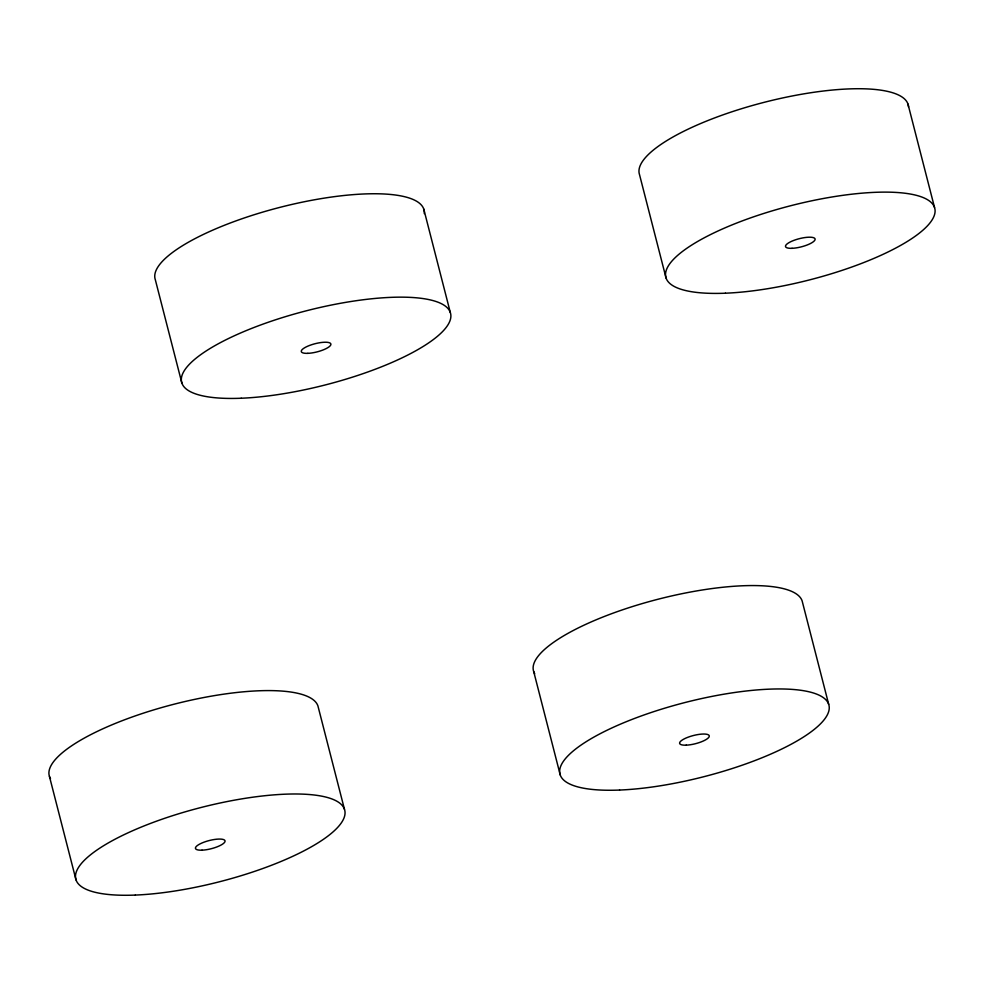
<?xml version="1.0" encoding="UTF-8"?>
<svg xmlns="http://www.w3.org/2000/svg" width="984" height="984" viewBox="0 0 984 984"><rect width="100%" height="100%" fill="white"/><g stroke="black" fill="none" stroke-linecap="round" stroke-linejoin="round"><path stroke-width="1.48" d="M907.974 104.083L934.529 207.476M828.688 704.31L802.132 600.917A138.818 38.265 -14.4 0 0 651.371 601.003A138.818 38.265 -14.4 0 0 534.718 673.708M666.07 278.054L639.526 174.66A138.818 38.265 -14.4 0 1 766.696 101.684A138.818 38.265 -14.4 0 1 908.527 107.035M423.772 209.1L450.315 312.506M533.685 671.494L560.228 774.9M344.474 809.34L317.93 705.946A138.818 38.265 -14.4 0 0 167.169 706.032A138.818 38.265 -14.4 0 0 50.516 778.738M181.868 383.083L155.312 279.69A138.818 38.265 -14.4 0 1 285.139 206.05A138.818 38.265 -14.4 0 1 424.288 213.626M49.471 776.524L76.026 879.917M135.362 895.071A138.818 38.265 -14.4 0 0 344.757 815.453A138.818 38.265 -14.4 0 0 150.638 823.362A138.818 38.265 -14.4 0 0 135.362 895.071M619.563 790.054A138.818 38.265 -14.4 0 0 828.959 710.436A138.818 38.265 -14.4 0 0 634.84 718.332A138.818 38.265 -14.4 0 0 619.563 790.054M202.015 850.176A15.264 4.207 -14.4 0 0 225.041 841.418A15.264 4.207 -14.4 0 0 203.688 842.292A15.264 4.207 -14.4 0 0 202.015 850.176M686.217 745.159A15.264 4.207 -14.4 0 0 709.255 736.401A15.264 4.207 -14.4 0 0 687.902 737.262A15.264 4.207 -14.4 0 0 686.217 745.159M792.059 248.312A15.264 4.207 -14.4 0 0 815.096 239.555A15.264 4.207 -14.4 0 0 793.744 240.428A15.264 4.207 -14.4 0 0 792.059 248.312M307.857 353.342A15.264 4.207 -14.4 0 0 330.882 344.584A15.264 4.207 -14.4 0 0 309.529 345.458A15.264 4.207 -14.4 0 0 307.857 353.342M725.405 293.207A138.818 38.265 -14.4 0 0 934.8 213.602A138.818 38.265 -14.4 0 0 740.681 221.498A138.818 38.265 -14.4 0 0 725.405 293.207M241.203 398.237A138.818 38.265 -14.4 0 0 450.598 318.619A138.818 38.265 -14.4 0 0 256.48 326.528A138.818 38.265 -14.4 0 0 241.203 398.237"/></g></svg>
